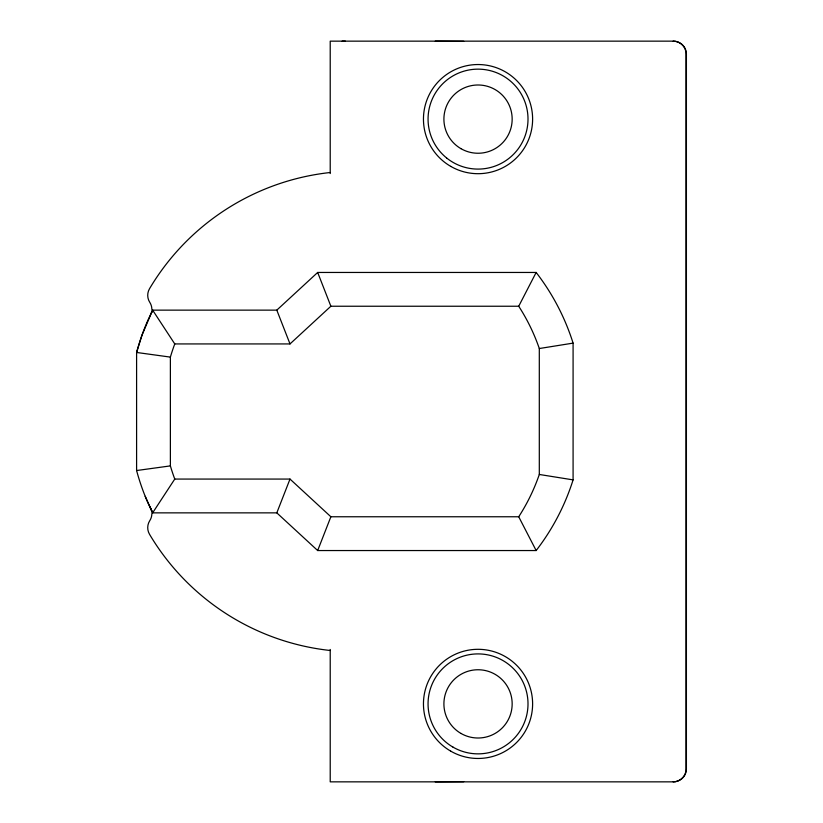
<?xml version="1.0" encoding="UTF-8"?>
<svg xmlns="http://www.w3.org/2000/svg" width="823" height="823" viewBox="0 0 823 823"><rect width="100%" height="100%" fill="white"/><g stroke="black" fill="none" stroke-linecap="round" stroke-linejoin="round"><path stroke-width="1.23" d="M686.022 770.832L686.022 52.168M685.857 771.583C684.715 777.437 679.109 781.891 673.173 781.85M151.195 313.45L152.636 310.137L276.806 310.137L317.678 272.454L536.154 272.454A227.405 227.405 0 0 1 573.086 343.119L573.086 479.881A227.405 227.405 0 0 1 536.154 550.546L317.678 550.546L276.806 512.863L152.636 512.863L151.854 513.614A12.993 12.993 0 0 1 149.786 520.64A12.993 12.993 0 0 0 149.539 534.312A240.398 240.398 0 0 0 330.218 650.489M276.806 512.863L290.005 479.068L330.877 516.762L518.716 516.762L536.154 550.546M317.678 550.546L330.877 516.762M536.154 272.454L518.716 306.238A193.621 193.621 0 0 1 539.302 348.53L539.302 474.47A193.621 193.621 0 0 1 518.716 516.762M170.382 357.11L136.597 352.46A227.405 227.405 0 0 1 147.893 320.281L152.636 310.137L174.764 343.932A193.621 193.621 0 0 0 170.382 357.11L170.382 465.89A193.621 193.621 0 0 0 174.764 479.068L152.636 512.863L147.893 502.719A227.405 227.405 0 0 1 136.597 470.54L136.597 352.46L141.998 335.156L152.636 310.137L151.854 309.386A12.993 12.993 0 0 0 149.786 302.36A12.993 12.993 0 0 1 149.539 288.688A240.398 240.398 0 0 1 330.218 172.511M174.764 343.932L290.005 343.932L330.877 306.238L518.716 306.238M539.302 348.53L573.086 343.119M170.382 465.89L136.597 470.54M435.264 781.85L463.719 781.685M174.764 479.068L290.005 479.068M435.264 41.15L463.719 41.315M342.152 41.15L345.393 41.171M673.173 41.15C678.944 41.109 684.448 45.306 685.734 50.964M573.086 479.881L539.302 474.47M149.817 506.361L152.636 512.863L145.208 496.32M317.678 272.454L330.877 306.238M276.806 310.137L290.005 343.932M330.218 173.54L330.218 41.15L673.399 41.15A13.003 13.003 0 0 1 686.403 54.143L686.403 768.857A13.003 13.003 0 0 1 673.399 781.85L330.218 781.85L330.218 649.46M460.973 733.437A34.124 34.124 0 0 0 512.163 703.881A34.124 34.124 0 0 0 460.973 674.325A34.124 34.124 0 0 0 460.973 733.437M453.051 747.161A49.966 49.966 0 0 0 528.006 703.881A49.966 49.966 0 0 0 453.051 660.602A49.966 49.966 0 0 0 453.051 747.161M450.747 751.152A54.575 54.575 0 0 0 532.615 703.881A54.575 54.575 0 0 0 450.747 656.62A54.575 54.575 0 0 0 450.747 751.152M460.973 148.675A34.124 34.124 0 0 0 512.163 119.119A34.124 34.124 0 0 0 460.973 89.563A34.124 34.124 0 0 0 460.973 148.675M446.591 157.954A49.966 49.966 0 0 0 527.389 126.937A49.966 49.966 0 0 0 460.129 72.465A49.966 49.966 0 0 0 446.591 157.954M450.747 166.38A54.575 54.575 0 0 0 532.615 119.119A54.575 54.575 0 0 0 450.747 71.848A54.575 54.575 0 0 0 450.747 166.38"/></g></svg>
